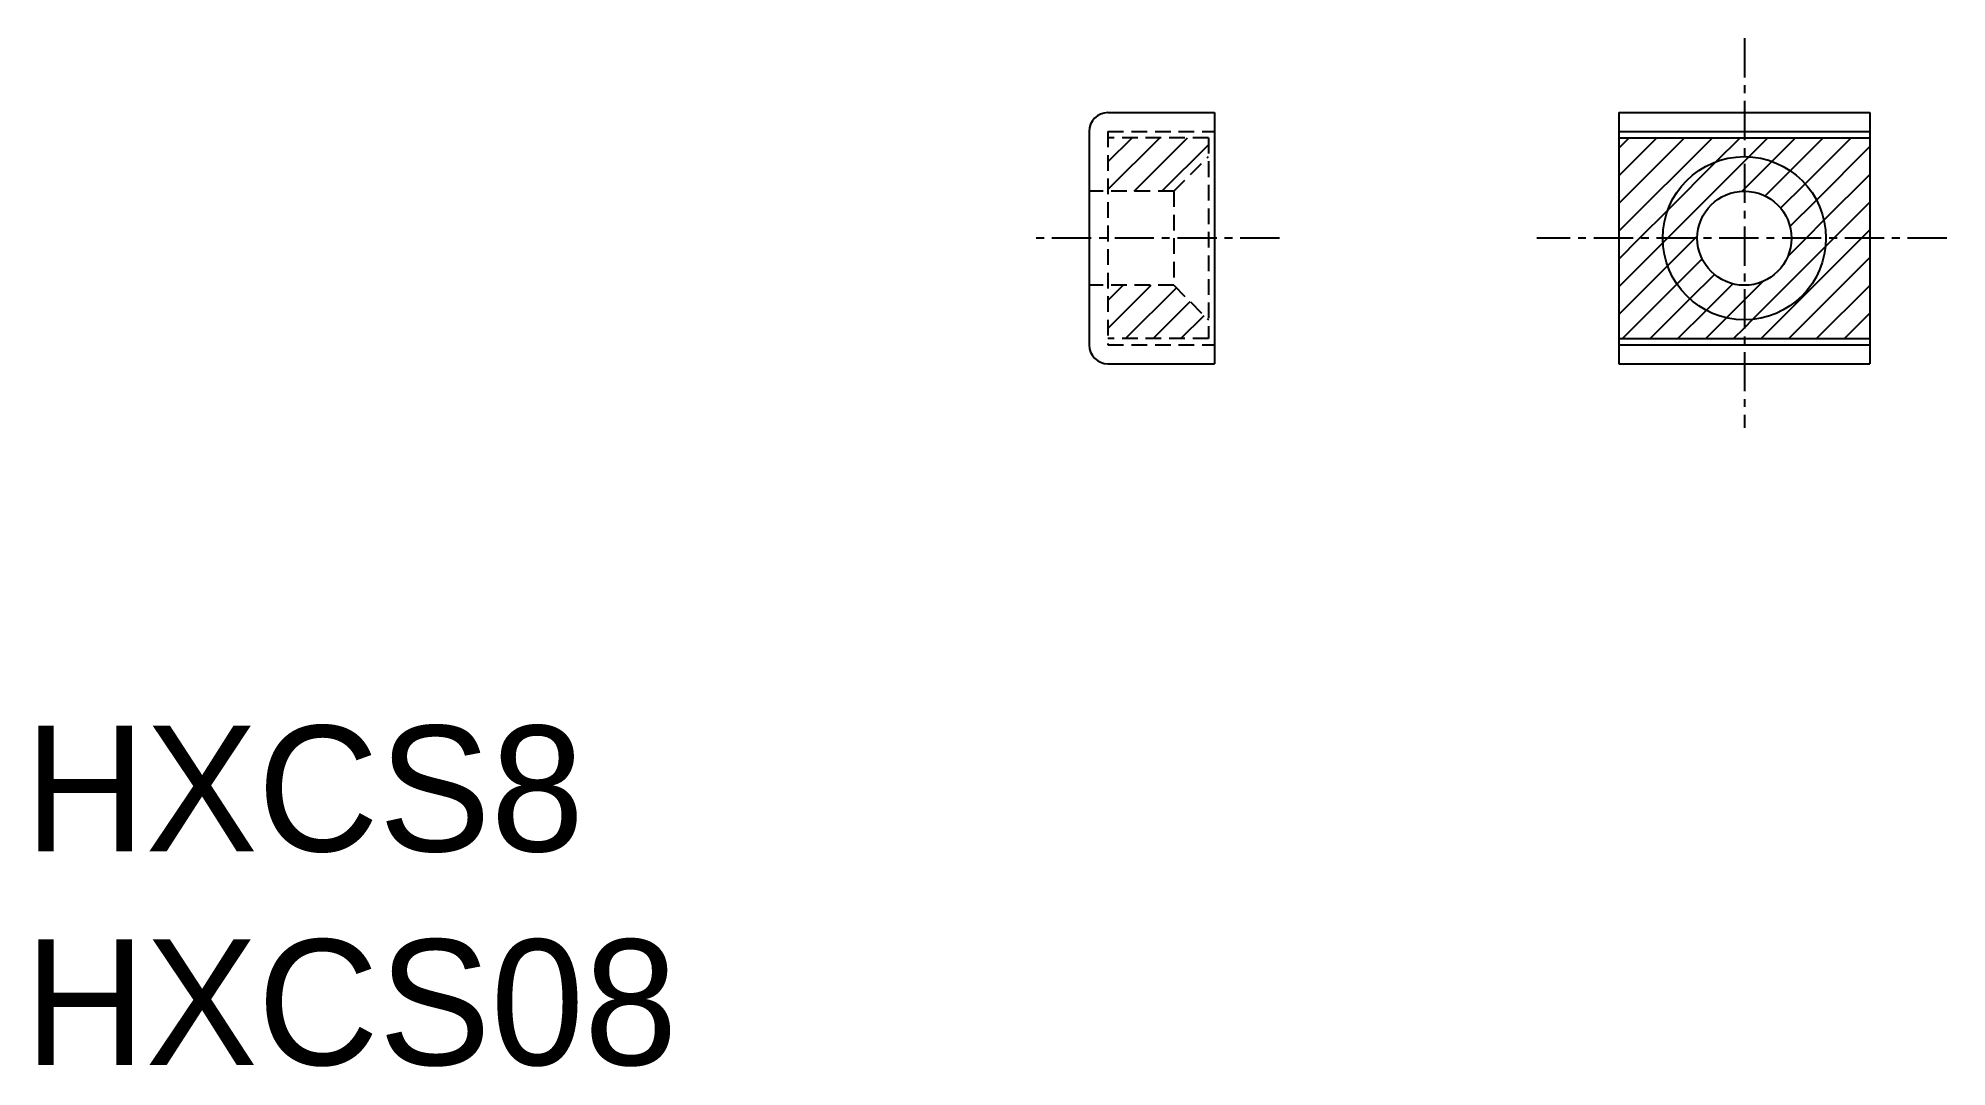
# Model space of a CAD drawing. Extents: x 303.4 to 364.2, y 197.4 to 230.1.
import ezdxf

# ---------------------------------------------------------------- set-up
doc = ezdxf.new("R2010")
doc.units = 0
doc.linetypes.add('CENTER', pattern=[2, 1.25, -0.25, 0.25, -0.25])
doc.linetypes.add('DASHED', pattern=[0.75, 0.5, -0.25])
doc.layers.get('0').update_dxf_attribs({"linetype": 'CONTINUOUS'})
doc.layers.add('CENTER', color=1, linetype='CENTER')

# ---------------------------------------------------------------- blocks, each defined once
blk = doc.blocks.new('*X5')
at = {"color": 0, "linetype": 'CONTINUOUS'}
for p, q in [((146.945, 184.567), (148.599, 186.22)), ((146.945, 185.451), (147.715, 186.22)), ((147.782, 184.52), (149.482, 186.22)), ((148.666, 184.52), (150.145, 185.999)), ((146.945, 180.147), (148.318, 181.52)), ((146.945, 181.031), (147.434, 181.52)), ((147.502, 179.82), (149.124, 181.442)), ((148.386, 179.82), (149.566, 181)), ((149.27, 179.82), (150.007, 180.558))]:
    blk.add_line(p, q, dxfattribs=at)
blk = doc.blocks.new('*X14')
at = {"color": 0, "linetype": 'CONTINUOUS'}
for p, q in [((353.791, 223.997), (356.77, 226.976)), ((353.791, 224.881), (355.886, 226.976)), ((353.791, 225.765), (355.003, 226.976)), ((353.791, 226.649), (354.119, 226.976)), ((356.895, 226.216), (357.654, 226.976)), ((357.934, 226.372), (358.538, 226.976)), ((358.669, 226.223), (359.422, 226.976)), ((359.255, 225.925), (360.306, 226.976)), ((359.726, 225.513), (361.19, 226.976)), ((357.791, 226.229), (357.934, 226.372)), ((360.09, 224.992), (361.791, 226.694)), ((355.338, 223.776), (357.791, 226.229)), ((355.351, 224.673), (356.895, 226.216)), ((357.791, 225.345), (358.669, 226.223)), ((358.452, 225.122), (359.255, 225.925)), ((360.328, 224.346), (361.791, 225.81)), ((357.72, 225.274), (357.791, 225.345)), ((358.947, 224.733), (359.726, 225.513)), ((354.454, 223.776), (355.351, 224.673)), ((359.245, 224.147), (360.09, 224.992)), ((360.641, 223.776), (361.791, 224.926)), ((356.222, 223.776), (356.293, 223.847)), ((359.758, 223.776), (360.328, 224.346)), ((361.525, 223.776), (361.791, 224.042)), ((353.791, 223.113), (354.454, 223.776)), ((353.791, 222.229), (355.195, 223.633)), ((355.195, 223.633), (355.338, 223.776)), ((355.344, 222.898), (356.222, 223.776)), ((358.055, 221.189), (360.378, 223.513)), ((358.325, 220.576), (361.525, 223.776)), ((359.173, 223.191), (359.758, 223.776)), ((360.378, 223.513), (360.641, 223.776)), ((353.791, 221.345), (355.344, 222.898)), ((355.642, 222.312), (356.445, 223.115)), ((356.055, 221.841), (356.835, 222.621)), ((359.209, 220.576), (361.791, 223.158)), ((353.906, 220.576), (355.642, 222.312)), ((356.575, 221.478), (357.42, 222.323)), ((357.791, 221.81), (358.376, 222.395)), ((360.093, 220.576), (361.791, 222.274)), ((354.79, 220.576), (356.055, 221.841)), ((355.674, 220.576), (356.575, 221.478)), ((357.221, 221.239), (357.791, 221.81)), ((356.558, 220.576), (357.221, 221.239)), ((357.441, 220.576), (357.791, 220.926)), ((357.791, 220.926), (358.055, 221.189)), ((360.977, 220.576), (361.791, 221.39))]:
    blk.add_line(p, q, dxfattribs=at)

msp = doc.modelspace()

# ---------------------------------------------------------------- linework, layer by layer
at = {"color": 7, "linetype": 'CONTINUOUS'}
for p, q in [((337.51, 227.776), (340.91, 227.776)), ((340.91, 227.776), (340.91, 227.176)), ((353.791, 227.776), (361.791, 227.776)), ((353.791, 227.776), (353.791, 219.776)), ((361.791, 227.776), (361.791, 219.776)), ((336.91, 227.176), (336.91, 220.376)), ((340.91, 227.176), (340.91, 220.376)), ((353.791, 227.176), (361.791, 227.176)), ((353.791, 226.976), (361.791, 226.976)), ((340.91, 220.376), (340.91, 219.776)), ((353.791, 220.576), (361.791, 220.576)), ((353.791, 220.376), (361.791, 220.376)), ((337.51, 219.776), (340.91, 219.776)), ((353.791, 219.776), (361.791, 219.776))]:
    msp.add_line(p, q, dxfattribs=at)
at = {"color": 3, "linetype": 'DASHED'}
for p, q in [((337.51, 227.176), (337.51, 220.376)), ((337.51, 227.176), (340.91, 227.176)), ((340.71, 226.976), (337.51, 226.976)), ((340.71, 226.976), (340.71, 220.576)), ((339.61, 225.276), (340.71, 226.376)), ((339.61, 225.276), (336.91, 225.276)), ((339.61, 225.276), (339.61, 222.276)), ((339.61, 222.276), (336.91, 222.276)), ((339.61, 222.276), (340.71, 221.176)), ((340.71, 220.576), (337.51, 220.576)), ((337.51, 220.376), (340.91, 220.376))]:
    msp.add_line(p, q, dxfattribs=at)
at = {"color": 7, "linetype": 'CONTINUOUS'}
for radius in [2.6, 1.5]:
    msp.add_circle((357.791, 223.776), radius, dxfattribs=at)
for centre, start, end in [((337.51, 227.176), 90, 180), ((337.51, 220.376), 180, 270)]:
    msp.add_arc(centre, 0.6, start, end, dxfattribs=at)
at = {"layer": 'CENTER', "color": 1, "linetype": 'CENTER'}
for p, q in [((357.791, 230.149), (357.791, 217.732)), ((342.976, 223.776), (334.976, 223.776)), ((364.243, 223.776), (351.175, 223.776))]:
    msp.add_line(p, q, dxfattribs=at)

# ---------------------------------------------------------------- block references
at = {"color": 3, "linetype": 'CONTINUOUS'}
for name, p in [('*X5', (190.565, 40.756)), ('*X14', (0, 0))]:
    msp.add_blockref(name, p, dxfattribs=at)

# ---------------------------------------------------------------- texts
at = {"color": 7, "linetype": 'CONTINUOUS'}
for s, p in [('HXCS8', (302.979, 204.243)), ('HXCS08', (302.979, 197.434))]:
    msp.add_text(s, height=4, dxfattribs=at).set_placement(p)

doc.saveas('drawing.dxf')
